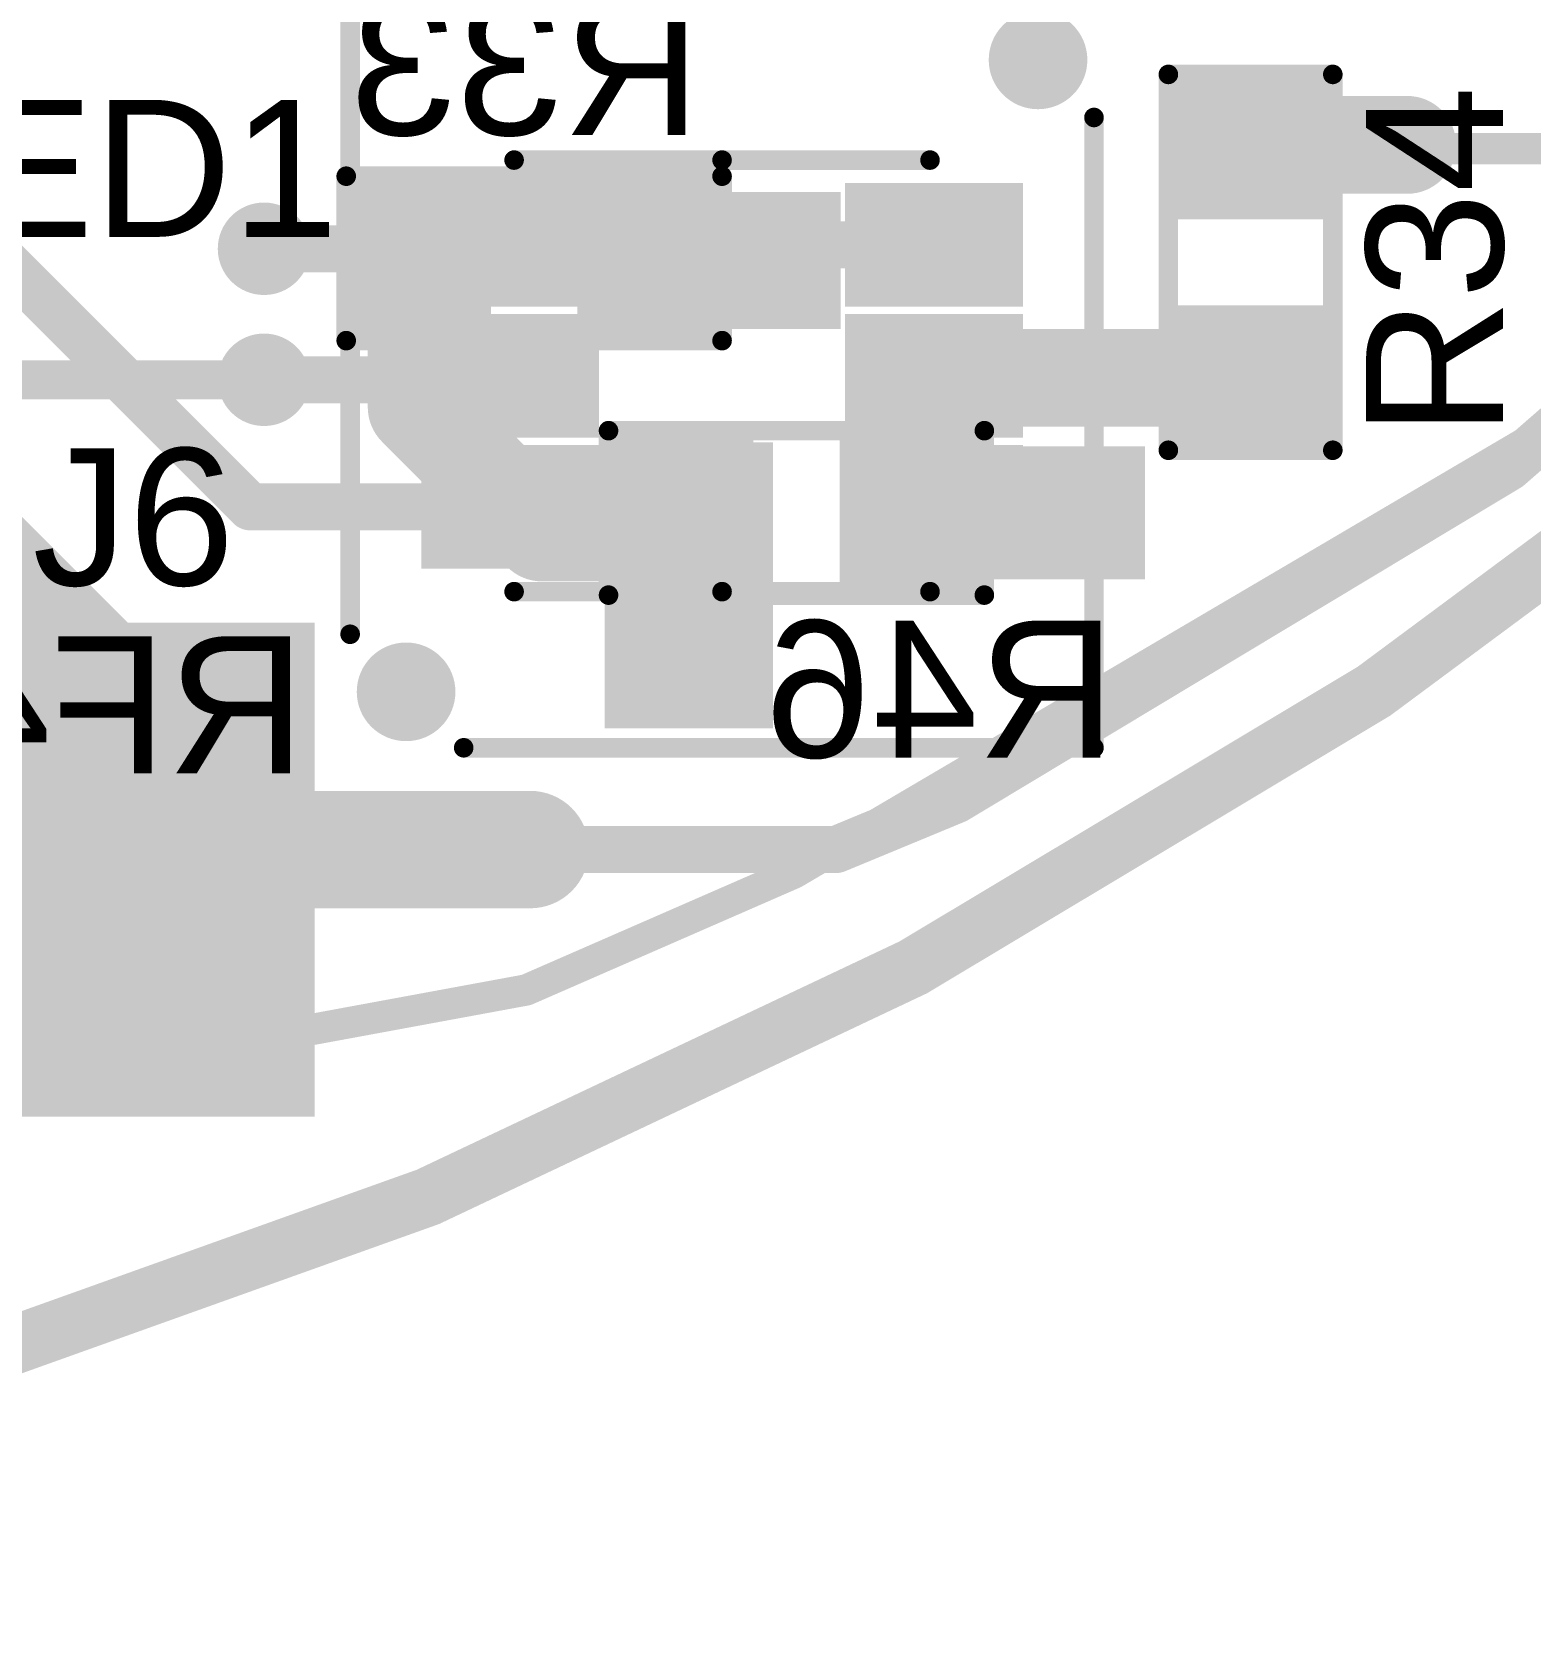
# Model space of a CAD drawing. Header units: millimetres. Extents: x -1.46 to 1.41, y -0.13 to 2.68.
# Drawn here: x 0.4338 to 0.8166, y -0.1256 to 0.2858 of the extents above; entities that cross this region are included whole.
import ezdxf

# ---------------------------------------------------------------- set-up
doc = ezdxf.new("R2010")
doc.units = ezdxf.units.MM
doc.header["$MEASUREMENT"] = 0
for name, color, linetype in [('BottomLayer', 5, 'Continuous'), ('BottomOverlay', 54, 'Continuous'), ('BottomPaste', 16, 'Continuous'), ('BottomSolder', 6, 'Continuous'), ('Mechanical2', 216, 'Continuous'), ('PadHoleLayer', 156, 'Continuous'), ('TopLayer', 1, 'Continuous'), ('TopOverlay', 2, 'Continuous'), ('TopPaste', 8, 'Continuous'), ('TopSolder', 216, 'Continuous'), ('ViaHoleLayer', 16, 'Continuous')]:
    doc.layers.add(name, color=color, linetype=linetype)
doc.styles.add('Arial', font='', dxfattribs={"height": 0.2})
doc.styles.get('Arial').set_extended_font_data('Arial')

# ---------------------------------------------------------------- blocks, each defined once
blk = doc.blocks.new('0533980367_6')
at = {"layer": 'TopLayer'}
for points in [[(-0.1909448, 0.1131889), (-0.1082676, 0.1131889), (-0.1082676, -0.0049213), (-0.1909448, -0.0049213)], [(0.1909451, -0.0049212), (0.1082679, -0.0049212), (0.1082679, 0.113189), (0.1909451, 0.113189)], [(-0.06496055, -0.02854315), (-0.03346445, -0.02854315), (-0.03346445, -0.07972425), (-0.06496055, -0.07972425)], [(-0.01574795, -0.02854325), (0.01574815, -0.02854325), (0.01574815, -0.07972435), (-0.01574795, -0.07972435)], [(0.03346465, -0.02854325), (0.06496075, -0.02854325), (0.06496075, -0.07972435), (0.03346465, -0.07972435)]]:
    blk.add_hatch(color=1, dxfattribs=at).paths.add_polyline_path(points)
at = {"layer": 'TopPaste'}
for points in [[(-0.1909448, 0.1131889), (-0.1082676, 0.1131889), (-0.1082676, -0.0049213), (-0.1909448, -0.0049213)], [(0.1909451, -0.0049212), (0.1082679, -0.0049212), (0.1082679, 0.113189), (0.1909451, 0.113189)], [(-0.06496055, -0.02854315), (-0.03346445, -0.02854315), (-0.03346445, -0.07972425), (-0.06496055, -0.07972425)], [(-0.01574795, -0.02854325), (0.01574815, -0.02854325), (0.01574815, -0.07972435), (-0.01574795, -0.07972435)], [(0.03346465, -0.02854325), (0.06496075, -0.02854325), (0.06496075, -0.07972435), (0.03346465, -0.07972435)]]:
    blk.add_hatch(color=8, dxfattribs=at).paths.add_polyline_path(points)
at = {"layer": 'TopSolder'}
for points in [[(-0.1949448, 0.1171889), (-0.1042676, 0.1171889), (-0.1042676, -0.0089213), (-0.1949448, -0.0089213)], [(0.1949451, -0.0089212), (0.1042679, -0.0089212), (0.1042679, 0.117189), (0.1949451, 0.117189)], [(-0.06896055, -0.02454315), (-0.02946445, -0.02454315), (-0.02946445, -0.08372425), (-0.06896055, -0.08372425)], [(-0.01974795, -0.02454325), (0.01974815, -0.02454325), (0.01974815, -0.08372435), (-0.01974795, -0.08372435)], [(0.02946465, -0.02454325), (0.06896075, -0.02454325), (0.06896075, -0.08372435), (0.02946465, -0.08372435)]]:
    blk.add_hatch(color=216, dxfattribs=at).paths.add_polyline_path(points)
at = {"layer": 'TopOverlay'}
for points, const_width in [([(0.095, 0.1090001), (-0.0960001, 0.1089998)], 0.005), ([(-0.0900001, 0.0070001), (-0.097, 0)], 0.01), ([(-0.0829999, 0.0070001), (-0.0900001, 0.0070001)], 0.01), ([(-0.097, 0), (-0.097, -0.0379999)], 0.01), ([(-0.111, -0.0509998), (-0.1110001, -0.0189999)], 0.005), ([(0.1110003, -0.019), (0.1110001, -0.0509999)], 0.005), ([(-0.0790001, -0.051), (-0.111, -0.0509998)], 0.005), ([(0.1110001, -0.0509999), (0.0789996, -0.0509999)], 0.005)]:
    blk.add_lwpolyline(points, dxfattribs=dict(at, const_width=const_width))
for points, const_width in [([(-0.0972501, 0.1089998, 1), (-0.0947501, 0.1089998, 1)], 0.0025), ([(0.09375, 0.1090001, 1), (0.09625, 0.1090001, 1)], 0.0025), ([(-0.0925001, 0.0070001, 1), (-0.0875001, 0.0070001, 1)], 0.005), ([(-0.0925001, 0.0070001, 1), (-0.0875001, 0.0070001, 1)], 0.005), ([(-0.0854999, 0.0070001, 1), (-0.0804999, 0.0070001, 1)], 0.005), ([(-0.0995, 0, 1), (-0.0945, 0, 1)], 0.005), ([(-0.0995, 0, 1), (-0.0945, 0, 1)], 0.005), ([(-0.1122501, -0.0189999, 1), (-0.1097501, -0.0189999, 1)], 0.0025), ([(0.1097503, -0.019, 1), (0.1122503, -0.019, 1)], 0.0025), ([(-0.0995, -0.0379999, 1), (-0.0945, -0.0379999, 1)], 0.005), ([(-0.11225, -0.0509998, 1), (-0.10975, -0.0509998, 1)], 0.0025), ([(-0.11225, -0.0509998, 1), (-0.10975, -0.0509998, 1)], 0.0025), ([(-0.0802501, -0.051, 1), (-0.0777501, -0.051, 1)], 0.0025), ([(0.0777496, -0.0509999, 1), (0.0802496, -0.0509999, 1)], 0.0025), ([(0.1097501, -0.0509999, 1), (0.1122501, -0.0509999, 1)], 0.0025), ([(0.1097501, -0.0509999, 1), (0.1122501, -0.0509999, 1)], 0.0025), ([(-0.0770002, -0.0660001, 1), (-0.0870002, -0.0660001, 1)], 0.01), ([(-0.0895002, -0.0660001, 1), (-0.0845002, -0.0660001, 1)], 0.005), ([(-0.0795002, -0.0660001, 1), (-0.0745002, -0.0660001, 1)], 0.005)]:
    blk.add_lwpolyline(points, format="xyb", close=True, dxfattribs=dict(at, const_width=const_width))
blk.add_text('PCB Edge', height=0.019685, rotation=180, dxfattribs=at).set_placement((0.077, 0.0114405))
blk = doc.blocks.new('LTST_G683GEBW_11')
at = {"layer": 'BottomSolder'}
h = blk.add_hatch(color=6, dxfattribs=at)
edge = h.paths.add_edge_path()
edge.add_arc((0.0807087, 0.0807087), 0.004, 0, 360)
h = blk.add_hatch(color=6, dxfattribs=at)
edge = h.paths.add_edge_path()
edge.add_arc((-0.0807086, -0.0807085), 0.004, 0, 360)
at = {"layer": 'PadHoleLayer'}
h = blk.add_hatch(color=156, dxfattribs=at)
edge = h.paths.add_edge_path()
edge.add_arc((0.0807087, 0.0807087), 0.0125984, 0, 360)
h = blk.add_hatch(color=156, dxfattribs=at)
edge = h.paths.add_edge_path()
edge.add_arc((-0.0807086, -0.0807085), 0.0125984, 0, 360)
at = {"layer": 'TopLayer'}
for points in [[(-0.0728346, 0.0452756), (-0.035433, 0.0452756), (-0.035433, 0.0216536), (-0.0728346, 0.0216536)], [(0.0354331, 0.0452757), (0.0728347, 0.0452757), (0.0728347, 0.0216537), (0.0354331, 0.0216537)], [(-0.0728346, 0.011811), (-0.035433, 0.011811), (-0.035433, -0.011811), (-0.0728346, -0.011811)], [(0.0354331, 0.0118111), (0.0728347, 0.0118111), (0.0728347, -0.0118109), (0.0354331, -0.0118109)], [(-0.0728346, -0.0216535), (-0.035433, -0.0216535), (-0.035433, -0.0452755), (-0.0728346, -0.0452755)], [(0.0354331, -0.0216535), (0.0728347, -0.0216535), (0.0728347, -0.0452755), (0.0354331, -0.0452755)]]:
    blk.add_hatch(color=1, dxfattribs=at).paths.add_polyline_path(points)
at = {"layer": 'TopPaste'}
for points in [[(-0.0728346, 0.0452756), (-0.035433, 0.0452756), (-0.035433, 0.0216536), (-0.0728346, 0.0216536)], [(0.0354331, 0.0452757), (0.0728347, 0.0452757), (0.0728347, 0.0216537), (0.0354331, 0.0216537)], [(-0.0728346, 0.011811), (-0.035433, 0.011811), (-0.035433, -0.011811), (-0.0728346, -0.011811)], [(0.0354331, 0.0118111), (0.0728347, 0.0118111), (0.0728347, -0.0118109), (0.0354331, -0.0118109)], [(-0.0728346, -0.0216535), (-0.035433, -0.0216535), (-0.035433, -0.0452755), (-0.0728346, -0.0452755)], [(0.0354331, -0.0216535), (0.0728347, -0.0216535), (0.0728347, -0.0452755), (0.0354331, -0.0452755)]]:
    blk.add_hatch(color=8, dxfattribs=at).paths.add_polyline_path(points)
at = {"layer": 'TopSolder'}
h = blk.add_hatch(color=216, dxfattribs=at)
edge = h.paths.add_edge_path()
edge.add_arc((0.0807087, 0.0807087), 0.004, 0, 360)
for points in [[(-0.0768346, 0.0492756), (-0.031433, 0.0492756), (-0.031433, 0.0176536), (-0.0768346, 0.0176536)], [(0.0314331, 0.0492757), (0.0768347, 0.0492757), (0.0768347, 0.0176537), (0.0314331, 0.0176537)], [(-0.0768346, 0.015811), (-0.031433, 0.015811), (-0.031433, -0.015811), (-0.0768346, -0.015811)], [(0.0314331, 0.0158111), (0.0768347, 0.0158111), (0.0768347, -0.0158109), (0.0314331, -0.0158109)], [(-0.0768346, -0.0176535), (-0.031433, -0.0176535), (-0.031433, -0.0492755), (-0.0768346, -0.0492755)], [(0.0314331, -0.0176535), (0.0768347, -0.0176535), (0.0768347, -0.0492755), (0.0314331, -0.0492755)]]:
    blk.add_hatch(color=216, dxfattribs=at).paths.add_polyline_path(points)
h = blk.add_hatch(color=216, dxfattribs=at)
edge = h.paths.add_edge_path()
edge.add_arc((-0.0807086, -0.0807085), 0.004, 0, 360)
at = {"layer": 'TopOverlay', "const_width": 0.005}
for points in [[(-0.095, 0.095), (0.066, 0.095)], [(-0.095, -0.066), (-0.095, 0.095)], [(0.0950001, -0.0949999), (0.0950001, 0.0660001)], [(-0.0531181, 0.0551181), (0, 0.0551181)], [(0, 0.0551181), (0.0531181, 0.0551181)], [(-0.0531181, -0.055118), (0, -0.055118)], [(0, -0.055118), (0.0531181, -0.055118)], [(-0.0659999, -0.0949999), (0.0950001, -0.0949999)]]:
    blk.add_lwpolyline(points, dxfattribs=at)
at = {"layer": 'TopOverlay'}
for points, const_width in [([(-0.09625, 0.095, 1), (-0.09375, 0.095, 1)], 0.0025), ([(-0.09625, 0.095, 1), (-0.09375, 0.095, 1)], 0.0025), ([(0.06475, 0.095, 1), (0.06725, 0.095, 1)], 0.0025), ([(0.0937501, 0.0660001, 1), (0.0962501, 0.0660001, 1)], 0.0025), ([(-0.0543681, 0.0551181, 1), (-0.0518681, 0.0551181, 1)], 0.0025), ([(-0.00125, 0.0551181, 1), (0.00125, 0.0551181, 1)], 0.0025), ([(-0.00125, 0.0551181, 1), (0.00125, 0.0551181, 1)], 0.0025), ([(0.0518681, 0.0551181, 1), (0.0543681, 0.0551181, 1)], 0.0025), ([(-0.08, 0.037, 1), (-0.084, 0.037, 1)], 0.01), ([(-0.0865, 0.037, 1), (-0.0815, 0.037, 1)], 0.005), ([(-0.0825, 0.037, 1), (-0.0775, 0.037, 1)], 0.005), ([(-0.0543681, -0.055118, 1), (-0.0518681, -0.055118, 1)], 0.0025), ([(-0.00125, -0.055118, 1), (0.00125, -0.055118, 1)], 0.0025), ([(-0.00125, -0.055118, 1), (0.00125, -0.055118, 1)], 0.0025), ([(0.0518681, -0.055118, 1), (0.0543681, -0.055118, 1)], 0.0025), ([(-0.09625, -0.066, 1), (-0.09375, -0.066, 1)], 0.0025), ([(-0.0672499, -0.0949999, 1), (-0.0647499, -0.0949999, 1)], 0.0025), ([(0.0937501, -0.0949999, 1), (0.0962501, -0.0949999, 1)], 0.0025), ([(0.0937501, -0.0949999, 1), (0.0962501, -0.0949999, 1)], 0.0025)]:
    blk.add_lwpolyline(points, format="xyb", close=True, dxfattribs=dict(at, const_width=const_width))
blk = doc.blocks.new('RES0603_25')
at = {"layer": 'TopLayer'}
for points in [[(-0.015, 0.0175), (-0.015, -0.0175), (-0.045, -0.0175), (-0.045, 0.0175)], [(0.045, 0.0175), (0.045, -0.0175), (0.015, -0.0175), (0.015, 0.0175)]]:
    blk.add_hatch(color=1, dxfattribs=at).paths.add_polyline_path(points)
at = {"layer": 'TopPaste'}
for points in [[(-0.015, 0.0175), (-0.015, -0.0175), (-0.045, -0.0175), (-0.045, 0.0175)], [(0.045, 0.0175), (0.045, -0.0175), (0.015, -0.0175), (0.015, 0.0175)]]:
    blk.add_hatch(color=8, dxfattribs=at).paths.add_polyline_path(points)
at = {"layer": 'TopSolder'}
for points in [[(-0.011, 0.0215), (-0.011, -0.0215), (-0.049, -0.0215), (-0.049, 0.0215)], [(0.049, 0.0215), (0.049, -0.0215), (0.011, -0.0215), (0.011, 0.0215)]]:
    blk.add_hatch(color=216, dxfattribs=at).paths.add_polyline_path(points)
at = {"layer": 'TopOverlay', "const_width": 0.005}
for points in [[(-0.048, 0.021), (0.048, 0.021)], [(-0.048, 0.021), (-0.048, -0.021)], [(0.048, 0.021), (0.048, -0.021)], [(-0.048, -0.021), (0.048, -0.021)]]:
    blk.add_lwpolyline(points, dxfattribs=at)
at = {"layer": 'TopOverlay', "const_width": 0.0025}
for points in [[(-0.04925, 0.021, 1), (-0.04675, 0.021, 1)], [(-0.04925, 0.021, 1), (-0.04675, 0.021, 1)], [(0.04675, 0.021, 1), (0.04925, 0.021, 1)], [(0.04675, 0.021, 1), (0.04925, 0.021, 1)], [(-0.04925, -0.021, 1), (-0.04675, -0.021, 1)], [(-0.04925, -0.021, 1), (-0.04675, -0.021, 1)], [(0.04675, -0.021, 1), (0.04925, -0.021, 1)], [(0.04675, -0.021, 1), (0.04925, -0.021, 1)]]:
    blk.add_lwpolyline(points, format="xyb", close=True, dxfattribs=at)
blk = doc.blocks.new('RES0603_B_67')
at = {"layer": 'BottomLayer'}
for points in [[(-0.045, -0.0175), (-0.045, 0.0175), (-0.015, 0.0175), (-0.015, -0.0175)], [(0.015, -0.0175), (0.015, 0.0175), (0.045, 0.0175), (0.045, -0.0175)]]:
    blk.add_hatch(color=5, dxfattribs=at).paths.add_polyline_path(points)
at = {"layer": 'BottomPaste'}
for points in [[(-0.045, -0.0175), (-0.045, 0.0175), (-0.015, 0.0175), (-0.015, -0.0175)], [(0.015, -0.0175), (0.015, 0.0175), (0.045, 0.0175), (0.045, -0.0175)]]:
    blk.add_hatch(color=16, dxfattribs=at).paths.add_polyline_path(points)
at = {"layer": 'BottomSolder'}
for points in [[(-0.049, -0.0215), (-0.049, 0.0215), (-0.011, 0.0215), (-0.011, -0.0215)], [(0.011, -0.0215), (0.011, 0.0215), (0.049, 0.0215), (0.049, -0.0215)]]:
    blk.add_hatch(color=6, dxfattribs=at).paths.add_polyline_path(points)
at = {"layer": 'BottomOverlay', "const_width": 0.005}
for points in [[(0.048, 0.021), (-0.048, 0.021)], [(-0.048, 0.021), (-0.048, -0.021)], [(0.048, 0.021), (0.048, -0.021)], [(0.048, -0.021), (-0.048, -0.021)]]:
    blk.add_lwpolyline(points, dxfattribs=at)
at = {"layer": 'BottomOverlay', "const_width": 0.0025}
for points in [[(-0.04925, 0.021, 1), (-0.04675, 0.021, 1)], [(-0.04925, 0.021, 1), (-0.04675, 0.021, 1)], [(0.04675, 0.021, 1), (0.04925, 0.021, 1)], [(0.04675, 0.021, 1), (0.04925, 0.021, 1)], [(-0.04925, -0.021, 1), (-0.04675, -0.021, 1)], [(-0.04925, -0.021, 1), (-0.04675, -0.021, 1)], [(0.04675, -0.021, 1), (0.04925, -0.021, 1)], [(0.04675, -0.021, 1), (0.04925, -0.021, 1)]]:
    blk.add_lwpolyline(points, format="xyb", close=True, dxfattribs=at)
blk = doc.blocks.new('RES0603_B_68')
at = {"layer": 'BottomLayer'}
for points in [[(-0.045, -0.0175), (-0.045, 0.0175), (-0.015, 0.0175), (-0.015, -0.0175)], [(0.015, -0.0175), (0.015, 0.0175), (0.045, 0.0175), (0.045, -0.0175)]]:
    blk.add_hatch(color=5, dxfattribs=at).paths.add_polyline_path(points)
at = {"layer": 'BottomPaste'}
for points in [[(-0.045, -0.0175), (-0.045, 0.0175), (-0.015, 0.0175), (-0.015, -0.0175)], [(0.015, -0.0175), (0.015, 0.0175), (0.045, 0.0175), (0.045, -0.0175)]]:
    blk.add_hatch(color=16, dxfattribs=at).paths.add_polyline_path(points)
at = {"layer": 'BottomSolder'}
for points in [[(-0.049, -0.0215), (-0.049, 0.0215), (-0.011, 0.0215), (-0.011, -0.0215)], [(0.011, -0.0215), (0.011, 0.0215), (0.049, 0.0215), (0.049, -0.0215)]]:
    blk.add_hatch(color=6, dxfattribs=at).paths.add_polyline_path(points)
at = {"layer": 'BottomOverlay', "const_width": 0.005}
for points in [[(0.048, 0.021), (-0.048, 0.021)], [(-0.048, 0.021), (-0.048, -0.021)], [(0.048, 0.021), (0.048, -0.021)], [(0.048, -0.021), (-0.048, -0.021)]]:
    blk.add_lwpolyline(points, dxfattribs=at)
at = {"layer": 'BottomOverlay', "const_width": 0.0025}
for points in [[(-0.04925, 0.021, 1), (-0.04675, 0.021, 1)], [(-0.04925, 0.021, 1), (-0.04675, 0.021, 1)], [(0.04675, 0.021, 1), (0.04925, 0.021, 1)], [(0.04675, 0.021, 1), (0.04925, 0.021, 1)], [(-0.04925, -0.021, 1), (-0.04675, -0.021, 1)], [(-0.04925, -0.021, 1), (-0.04675, -0.021, 1)], [(0.04675, -0.021, 1), (0.04925, -0.021, 1)], [(0.04675, -0.021, 1), (0.04925, -0.021, 1)]]:
    blk.add_lwpolyline(points, format="xyb", close=True, dxfattribs=at)

msp = doc.modelspace()

# ---------------------------------------------------------------- hatches: boundary and pattern name
at = {"layer": 'BottomLayer'}
h = msp.add_hatch(color=5, dxfattribs=at)
edge = h.paths.add_edge_path()
edge.add_arc((0.785, 0.257), 0.011811, 0, 360)
for points in [[(0.578, 0.21), (0.6403346, 0.21), (0.6403346, 0.245), (0.578, 0.245)], [(0.58, 0.108), (0.623, 0.108), (0.623, 0.181), (0.58, 0.181)], [(0.644, 0.146), (0.718, 0.146), (0.718, 0.18), (0.644, 0.18)]]:
    msp.add_hatch(color=5, dxfattribs=at).paths.add_polyline_path(points)
h = msp.add_hatch(color=5, dxfattribs=at)
edge = h.paths.add_edge_path()
edge.add_arc((0.6245353, 0.2314647), 0.011811, 0, 360)
h = msp.add_hatch(color=5, dxfattribs=at)
edge = h.paths.add_edge_path()
edge.add_arc((0.493, 0.2304646), 0.011811, 0, 360)
h = msp.add_hatch(color=5, dxfattribs=at)
edge = h.paths.add_edge_path()
edge.add_arc((0.493, 0.197), 0.011811, 0, 360)
h = msp.add_hatch(color=5, dxfattribs=at)
edge = h.paths.add_edge_path()
edge.add_arc((0.702, 0.165), 0.011811, 0, 360)
h = msp.add_hatch(color=5, dxfattribs=at)
edge = h.paths.add_edge_path()
edge.add_arc((0.602, 0.127), 0.011811, 0, 360)
h = msp.add_hatch(color=5, dxfattribs=at)
edge = h.paths.add_edge_path()
edge.add_arc((0.561, 0.077), 0.011811, 0, 360)
at = {"layer": 'BottomSolder'}
h = msp.add_hatch(color=6, dxfattribs=at)
edge = h.paths.add_edge_path()
edge.add_arc((0.785, 0.257), 0.0059055, 0, 360)
h = msp.add_hatch(color=6, dxfattribs=at)
edge = h.paths.add_edge_path()
edge.add_arc((0.493, 0.2304646), 0.0059055, 0, 360)
h = msp.add_hatch(color=6, dxfattribs=at)
edge = h.paths.add_edge_path()
edge.add_arc((0.6245353, 0.2314647), 0.0059055, 0, 360)
h = msp.add_hatch(color=6, dxfattribs=at)
edge = h.paths.add_edge_path()
edge.add_arc((0.493, 0.197), 0.0059055, 0, 360)
h = msp.add_hatch(color=6, dxfattribs=at)
edge = h.paths.add_edge_path()
edge.add_arc((0.702, 0.165), 0.0059055, 0, 360)
h = msp.add_hatch(color=6, dxfattribs=at)
edge = h.paths.add_edge_path()
edge.add_arc((0.602, 0.127), 0.0059055, 0, 360)
h = msp.add_hatch(color=6, dxfattribs=at)
edge = h.paths.add_edge_path()
edge.add_arc((0.561, 0.077), 0.0059055, 0, 360)
at = {"layer": 'TopLayer'}
h = msp.add_hatch(color=1, dxfattribs=at)
edge = h.paths.add_edge_path()
edge.add_arc((0.785, 0.257), 0.011811, 0, 360)
h = msp.add_hatch(color=1, dxfattribs=at)
edge = h.paths.add_edge_path()
edge.add_arc((0.6245353, 0.2314647), 0.011811, 0, 360)
h = msp.add_hatch(color=1, dxfattribs=at)
edge = h.paths.add_edge_path()
edge.add_arc((0.493, 0.2304646), 0.011811, 0, 360)
msp.add_hatch(color=1, dxfattribs=at).paths.add_polyline_path([(0.643, 0.185), (0.763, 0.185), (0.763, 0.21), (0.643, 0.21)])
h = msp.add_hatch(color=1, dxfattribs=at)
edge = h.paths.add_edge_path()
edge.add_arc((0.493, 0.197), 0.011811, 0, 360)
h = msp.add_hatch(color=1, dxfattribs=at)
edge = h.paths.add_edge_path()
edge.add_arc((0.702, 0.165), 0.011811, 0, 360)
h = msp.add_hatch(color=1, dxfattribs=at)
edge = h.paths.add_edge_path()
edge.add_arc((0.602, 0.127), 0.011811, 0, 360)
h = msp.add_hatch(color=1, dxfattribs=at)
edge = h.paths.add_edge_path()
edge.add_arc((0.561, 0.077), 0.011811, 0, 360)
at = {"layer": 'TopSolder'}
h = msp.add_hatch(color=216, dxfattribs=at)
edge = h.paths.add_edge_path()
edge.add_arc((0.785, 0.257), 0.0059055, 0, 360)
h = msp.add_hatch(color=216, dxfattribs=at)
edge = h.paths.add_edge_path()
edge.add_arc((0.493, 0.2304646), 0.0059055, 0, 360)
h = msp.add_hatch(color=216, dxfattribs=at)
edge = h.paths.add_edge_path()
edge.add_arc((0.6245353, 0.2314647), 0.0059055, 0, 360)
h = msp.add_hatch(color=216, dxfattribs=at)
edge = h.paths.add_edge_path()
edge.add_arc((0.493, 0.197), 0.0059055, 0, 360)
h = msp.add_hatch(color=216, dxfattribs=at)
edge = h.paths.add_edge_path()
edge.add_arc((0.702, 0.165), 0.0059055, 0, 360)
h = msp.add_hatch(color=216, dxfattribs=at)
edge = h.paths.add_edge_path()
edge.add_arc((0.602, 0.127), 0.0059055, 0, 360)
h = msp.add_hatch(color=216, dxfattribs=at)
edge = h.paths.add_edge_path()
edge.add_arc((0.561, 0.077), 0.0059055, 0, 360)
at = {"layer": 'ViaHoleLayer'}
h = msp.add_hatch(color=16, dxfattribs=at)
edge = h.paths.add_edge_path()
edge.add_arc((0.785, 0.257), 0.0059055, 0, 360)
h = msp.add_hatch(color=16, dxfattribs=at)
edge = h.paths.add_edge_path()
edge.add_arc((0.493, 0.2304646), 0.0059055, 0, 360)
h = msp.add_hatch(color=16, dxfattribs=at)
edge = h.paths.add_edge_path()
edge.add_arc((0.6245353, 0.2314647), 0.0059055, 0, 360)
h = msp.add_hatch(color=16, dxfattribs=at)
edge = h.paths.add_edge_path()
edge.add_arc((0.493, 0.197), 0.0059055, 0, 360)
h = msp.add_hatch(color=16, dxfattribs=at)
edge = h.paths.add_edge_path()
edge.add_arc((0.702, 0.165), 0.0059055, 0, 360)
h = msp.add_hatch(color=16, dxfattribs=at)
edge = h.paths.add_edge_path()
edge.add_arc((0.602, 0.127), 0.0059055, 0, 360)
h = msp.add_hatch(color=16, dxfattribs=at)
edge = h.paths.add_edge_path()
edge.add_arc((0.561, 0.077), 0.0059055, 0, 360)

# ---------------------------------------------------------------- linework, layer by layer
at = {"layer": 'BottomLayer'}
for points, const_width in [([(0.783, 0.256), (0.875, 0.256)], 0.008), ([(0.6, 0.2235), (0.6037216, 0.2235)], 0.008), ([(0.6037216, 0.2235), (0.6046863, 0.2244647)], 0.008), ([(0.6046863, 0.2244647), (0.6245353, 0.2244647)], 0.008), ([(0.532, 0.19), (0.532, 0.2094219)], 0.025), ([(0.4211631, 0.197), (0.493, 0.197)], 0.01), ([(0.532, 0.19), (0.564, 0.158)], 0.025), ([(0.6284191, 0.0710307), (0.8363784, 0.1933784)], 0.008), ([(0.4120001, 0.16), (0.4950002, 0.0769999)], 0.03), ([(0.66, 0.1605), (0.664, 0.1645)], 0.022), ([(0.664, 0.1645), (0.6763874, 0.1645)], 0.022), ([(0.6763874, 0.1645), (0.6768874, 0.165)], 0.022), ([(0.6768874, 0.165), (0.702, 0.165)], 0.022), ([(0.564, 0.158), (0.6, 0.158)], 0.025), ([(0.6, 0.158), (0.6018673, 0.1561327)], 0.022), ([(0.66, 0.158), (0.66, 0.1605)], 0.022), ([(0.6075, 0.1325), (0.6075, 0.135)], 0.022), ([(0.602, 0.127), (0.6075, 0.1325)], 0.022), ([(0.4950002, 0.0769999), (0.561, 0.0769999)], 0.03), ([(0.5599939, 0.0411439), (0.6283667, 0.071)], 0.008), ([(0.6283667, 0.071), (0.6283671, 0.0710002)], 0.008), ([(0.5057502, 0.0311383), (0.5599938, 0.0411439)], 0.008), ([(0.5599938, 0.0411439), (0.5599939, 0.0411439)], 0.008), ([(0.3848291, 0.030828), (0.504274, 0.0309989)], 0.008), ([(0.504274, 0.0309989), (0.5043126, 0.0309989)], 0.008)]:
    msp.add_lwpolyline(points, dxfattribs=dict(at, const_width=const_width))
for points, const_width in [([(0.781, 0.256, 1), (0.785, 0.256, 1)], 0.004), ([(0.598, 0.2235, 1), (0.602, 0.2235, 1)], 0.004), ([(0.6017216, 0.2235, 1), (0.6057216, 0.2235, 1)], 0.004), ([(0.6017216, 0.2235, 1), (0.6057216, 0.2235, 1)], 0.004), ([(0.6026863, 0.2244647, 1), (0.6066863, 0.2244647, 1)], 0.004), ([(0.6026863, 0.2244647, 1), (0.6066863, 0.2244647, 1)], 0.004), ([(0.6225353, 0.2244647, 1), (0.6265353, 0.2244647, 1)], 0.004), ([(0.52575, 0.2094219, 1), (0.53825, 0.2094219, 1)], 0.0125), ([(0.4905, 0.197, 1), (0.4955, 0.197, 1)], 0.005), ([(0.52575, 0.19, 1), (0.53825, 0.19, 1)], 0.0125), ([(0.52575, 0.19, 1), (0.53825, 0.19, 1)], 0.0125), ([(0.6585, 0.1645, 1), (0.6695, 0.1645, 1)], 0.011), ([(0.6585, 0.1645, 1), (0.6695, 0.1645, 1)], 0.011), ([(0.6708874, 0.1645, 1), (0.6818874, 0.1645, 1)], 0.011), ([(0.6708874, 0.1645, 1), (0.6818874, 0.1645, 1)], 0.011), ([(0.6713874, 0.165, 1), (0.6823874, 0.165, 1)], 0.011), ([(0.6713874, 0.165, 1), (0.6823874, 0.165, 1)], 0.011), ([(0.6965, 0.165, 1), (0.7075, 0.165, 1)], 0.011), ([(0.55775, 0.158, 1), (0.57025, 0.158, 1)], 0.0125), ([(0.55775, 0.158, 1), (0.57025, 0.158, 1)], 0.0125), ([(0.59375, 0.158, 1), (0.60625, 0.158, 1)], 0.0125), ([(0.5945, 0.158, 1), (0.6055, 0.158, 1)], 0.011), ([(0.6545, 0.1605, 1), (0.6655, 0.1605, 1)], 0.011), ([(0.6545, 0.1605, 1), (0.6655, 0.1605, 1)], 0.011), ([(0.6545, 0.158, 1), (0.6655, 0.158, 1)], 0.011), ([(0.5963673, 0.1561327, 1), (0.6073673, 0.1561327, 1)], 0.011), ([(0.602, 0.135, 1), (0.613, 0.135, 1)], 0.011), ([(0.602, 0.1325, 1), (0.613, 0.1325, 1)], 0.011), ([(0.602, 0.1325, 1), (0.613, 0.1325, 1)], 0.011), ([(0.5965, 0.127, 1), (0.6075, 0.127, 1)], 0.011), ([(0.4875002, 0.0769999, 1), (0.5025002, 0.0769999, 1)], 0.015), ([(0.4875002, 0.0769999, 1), (0.5025002, 0.0769999, 1)], 0.015), ([(0.5535, 0.0769999, 1), (0.5685, 0.0769999, 1)], 0.015), ([(0.6263667, 0.071, 1), (0.6303667, 0.071, 1)], 0.004), ([(0.6263667, 0.071, 1), (0.6303667, 0.071, 1)], 0.004), ([(0.6263671, 0.0710002, 1), (0.6303671, 0.0710002, 1)], 0.004), ([(0.6263671, 0.0710002, 1), (0.6303671, 0.0710002, 1)], 0.004), ([(0.6264191, 0.0710307, 1), (0.6304191, 0.0710307, 1)], 0.004), ([(0.6264191, 0.0710307, 1), (0.6304191, 0.0710307, 1)], 0.004), ([(0.5579938, 0.0411439, 1), (0.5619938, 0.0411439, 1)], 0.004), ([(0.5579938, 0.0411439, 1), (0.5619938, 0.0411439, 1)], 0.004), ([(0.5579939, 0.0411439, 1), (0.5619939, 0.0411439, 1)], 0.004), ([(0.5579939, 0.0411439, 1), (0.5619939, 0.0411439, 1)], 0.004), ([(0.502274, 0.0309989, 1), (0.506274, 0.0309989, 1)], 0.004), ([(0.502274, 0.0309989, 1), (0.506274, 0.0309989, 1)], 0.004), ([(0.5023126, 0.030999, 1), (0.5063126, 0.030999, 1)], 0.004), ([(0.5023126, 0.0309989, 1), (0.5063126, 0.0309989, 1)], 0.004), ([(0.5037502, 0.0311384, 1), (0.5077502, 0.0311384, 1)], 0.004), ([(0.5037502, 0.0311383, 1), (0.5077502, 0.0311383, 1)], 0.004)]:
    msp.add_lwpolyline(points, format="xyb", close=True, dxfattribs=dict(at, const_width=const_width))
at = {"layer": 'BottomLayer', "const_width": 0.008}
for points in [[(0.6283671, 0.0710002, -0.001883881324178851), (0.6284191, 0.0710307)], [(0.5057502, 0.0311384, -0.04522595614367832), (0.5043126, 0.030999)]]:
    msp.add_lwpolyline(points, format="xyb", dxfattribs=at)
at = {"layer": 'Mechanical2', "const_width": 0.015}
msp.add_lwpolyline([(1.3976378, 1.279528, 1), (-1.3976378, 1.279528, 1)], format="xyb", close=True, dxfattribs=at)
at = {"layer": 'TopLayer'}
for points, const_width in [([(0.745, 0.257), (0.785, 0.257)], 0.025), ([(0.4040001, 0.25), (0.4894646, 0.1645355)], 0.012), ([(0.8109608, 0.1746249), (0.8928313, 0.246047)], 0.012), ([(0.493, 0.2304646), (0.5558662, 0.2304646)], 0.012), ([(0.6245353, 0.2314647), (0.6641339, 0.2314647)], 0.012), ([(0.493, 0.197), (0.5538662, 0.197)], 0.012), ([(0.6697834, 0.0896979), (0.8103567, 0.1742615)], 0.012), ([(0.8103567, 0.1742615), (0.8109608, 0.1746249)], 0.008), ([(0.6605984, 0.165), (0.702, 0.165)], 0.022), ([(0.4894646, 0.1645355), (0.5558662, 0.1645355)], 0.012), ([(0.6391281, 0.077), (0.6697834, 0.0896979)], 0.012), ([(0.561, 0.077), (0.6391281, 0.077)], 0.012), ([(0.561, 0.077), (0.5632237, 0.0747763)], 0.012)]:
    msp.add_lwpolyline(points, dxfattribs=dict(at, const_width=const_width))
for points, const_width in [([(0.73875, 0.257, 1), (0.75125, 0.257, 1)], 0.0125), ([(0.77875, 0.257, 1), (0.79125, 0.257, 1)], 0.0125), ([(0.49, 0.2304646, 1), (0.496, 0.2304646, 1)], 0.006), ([(0.5528662, 0.2304646, 1), (0.5588662, 0.2304646, 1)], 0.006), ([(0.6215353, 0.2314647, 1), (0.6275353, 0.2314647, 1)], 0.006), ([(0.6611339, 0.2314647, 1), (0.6671339, 0.2314647, 1)], 0.006), ([(0.49, 0.197, 1), (0.496, 0.197, 1)], 0.006), ([(0.5508662, 0.197, 1), (0.5568662, 0.197, 1)], 0.006), ([(0.8073567, 0.1742615, 1), (0.8133567, 0.1742615, 1)], 0.006), ([(0.8079608, 0.1746249, 1), (0.8139608, 0.1746249, 1)], 0.006), ([(0.8083567, 0.1742615, 1), (0.8123567, 0.1742615, 1)], 0.004), ([(0.8089608, 0.1746249, 1), (0.8129608, 0.1746249, 1)], 0.004), ([(0.6550984, 0.165, 1), (0.6660984, 0.165, 1)], 0.011), ([(0.6965, 0.165, 1), (0.7075, 0.165, 1)], 0.011), ([(0.4864646, 0.1645355, 1), (0.4924646, 0.1645355, 1)], 0.006), ([(0.4864646, 0.1645355, 1), (0.4924646, 0.1645355, 1)], 0.006), ([(0.5528662, 0.1645355, 1), (0.5588662, 0.1645355, 1)], 0.006), ([(0.6667834, 0.0896979, 1), (0.6727834, 0.0896979, 1)], 0.006), ([(0.6667834, 0.0896979, 1), (0.6727834, 0.0896979, 1)], 0.006), ([(0.558, 0.077, 1), (0.564, 0.077, 1)], 0.006), ([(0.558, 0.077, 1), (0.564, 0.077, 1)], 0.006), ([(0.6361281, 0.077, 1), (0.6421281, 0.077, 1)], 0.006), ([(0.6361281, 0.077, 1), (0.6421281, 0.077, 1)], 0.006), ([(0.5602237, 0.0747763, 1), (0.5662237, 0.0747763, 1)], 0.006)]:
    msp.add_lwpolyline(points, format="xyb", close=True, dxfattribs=dict(at, const_width=const_width))

# ---------------------------------------------------------------- block references
msp.add_blockref('LTST_G683GEBW_11', (0.61, 0.198))
for name, p, rotation in [('RES0603_25', (0.745, 0.227), 90), ('RES0603_B_68', (0.562, 0.228), 180), ('0533980367_6', (0.311, 0.126), 180), ('RES0603_B_67', (0.629, 0.163), 180)]:
    msp.add_blockref(name, p, dxfattribs=dict(rotation=rotation))

# ---------------------------------------------------------------- texts
at = {"layer": 'BottomOverlay', "style": 'Arial', "text_generation_flag": 2}
for s, p in [('R33', (0.6046516, 0.2595057)), ('R46', (0.7106516, 0.1005057)), ('RF4', (0.5036516, 0.0965057))]:
    msp.add_text(s, height=0.035, dxfattribs=at).set_placement(p)
at = {"layer": 'TopOverlay', "style": 'Arial'}
for s, p in [('LED1', (0.3896855, 0.2335057)), ('J6', (0.4338428, 0.1445057))]:
    msp.add_text(s, height=0.035, dxfattribs=at).set_placement(p)
msp.add_text('R34', height=0.035, rotation=90, dxfattribs=at).set_placement((0.8094942, 0.1823485))

doc.saveas('drawing.dxf')
